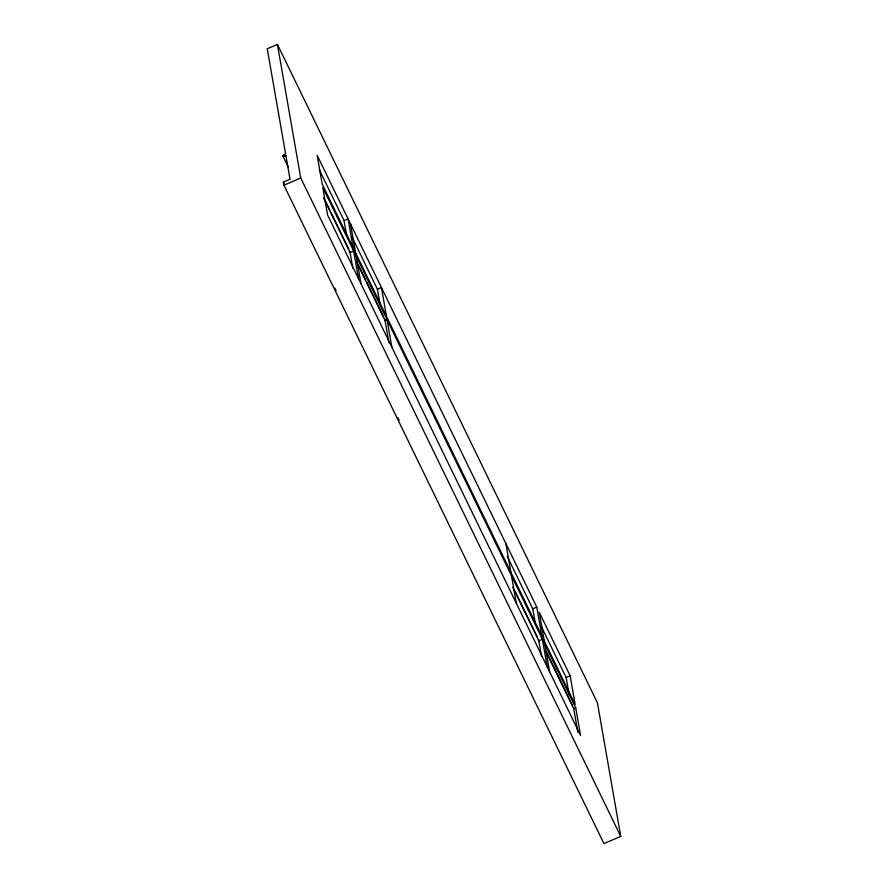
<?xml version="1.0" encoding="UTF-8"?>
<svg xmlns="http://www.w3.org/2000/svg" width="888" height="888" viewBox="0 0 888 888"><rect width="100%" height="100%" fill="white"/><g stroke="black" fill="none" stroke-linecap="round" stroke-linejoin="round"><path stroke-width="1.33" d="M285.881 155.5L283.927 156.288A2.198 0.899 -25.9 0 1 283.661 154.734L285.592 153.857L267.255 48.751L277.411 44.4L597.424 702.785L620.745 836.396L603.94 843.6L283.927 185.215L283.372 182.084L290.021 179.243L285.881 155.5L284.193 156.221M283.927 185.215L300.732 178.011L277.411 44.4M346.564 234.987L344.056 220.613L348.074 218.892L358.486 278.555M353.679 251.06L350.105 252.592L323.443 197.735M379.931 303.641L377.422 289.266L381.44 287.546L386.458 316.295M535.264 623.21L532.756 608.835L536.774 607.115L317.16 155.311L322.178 184.06L575.158 704.517L570.14 675.768L539.238 612.187L549.65 671.85M542.39 639.282L538.805 640.814L512.753 587.201M569.097 694.483L566.133 677.489L570.14 675.768M575.757 707.936L580.552 735.431L327.572 214.974L322.777 187.468L575.757 707.936L573.748 708.791L545.876 651.448M319.214 169.497L344.056 220.613M351.97 236.907L377.422 289.266M507.303 556.465L532.756 608.835M541.28 626.373L566.133 677.489M358.164 264.469L365.434 279.42M366.644 281.918L383.017 315.584M546.864 652.691L572.316 705.05M356.565 261.971L385.048 320.568L387.057 319.713L391.852 347.208M325.652 201.465L329.892 210.19M331.102 212.687L348.673 248.84M514.962 590.931L537.384 637.062M300.732 178.011L620.745 836.396M282.85 155.911L288.311 167.133M283.372 182.084L284.593 184.582M334.898 288.078L336.108 290.576M397.924 417.76L399.134 420.257M573.526 707.547L577.866 732.367M536.774 607.115L547.186 666.777M538.594 639.56L541.558 656.521M505.871 543.534L510.889 572.283M511.477 575.69L516.283 603.196M384.826 319.325L388.933 342.835M350.538 223.965L360.95 283.627M349.894 251.337L352.847 268.298"/></g></svg>
